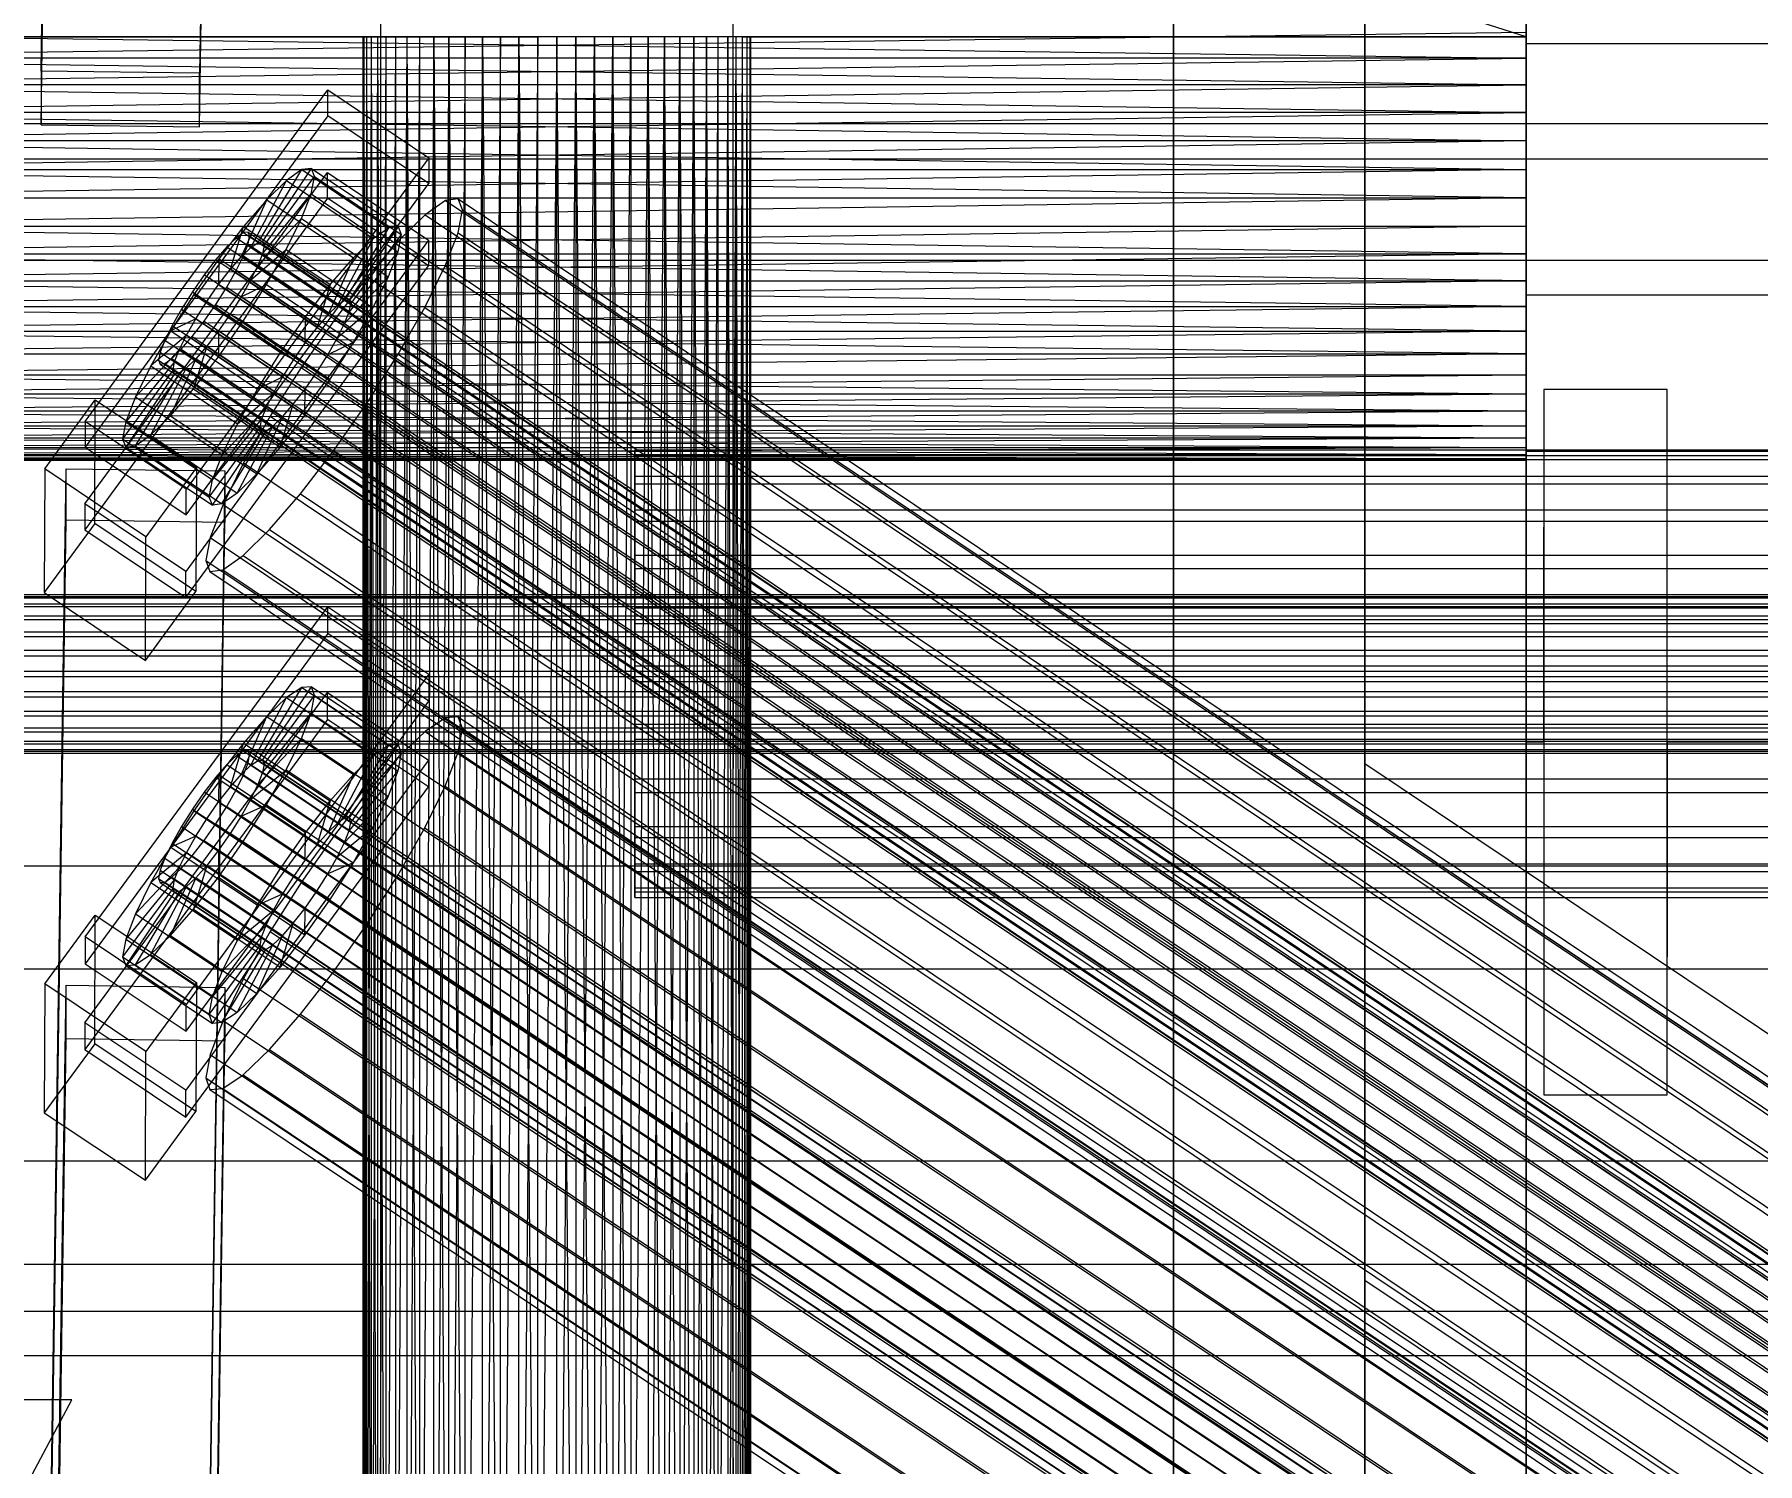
# Model space of a CAD drawing. Header units: millimetres. Extents: x -1970 to 34302, y -65268 to 6837.
# Drawn here: x -379.3 to -183.8, y -33981.8 to -33819.7 of the extents above; entities that cross this region are included whole.
import ezdxf

# ---------------------------------------------------------------- set-up
doc = ezdxf.new("R2010")
doc.units = ezdxf.units.MM
for name, color, linetype, lineweight in [('COTAS_O', 1, 'Continuous', 0), ('frontal_briquetadora', 7, 'Continuous', 0), ('frontal_C01', 7, 'Continuous', 0), ('frontal_C02', 7, 'Continuous', 0)]:
    doc.layers.add(name, color=color, linetype=linetype, lineweight=lineweight)
doc.dimstyles.new('R19_100', dxfattribs={"dimtxt": 250, "dimasz": 150, "dimexe": 150, "dimexo": 80, "dimgap": 100, "dimtad": 1, "dimtih": 1, "dimtoh": 1, "dimdsep": 46, "dimcen": 0.09, "dimadec": 0, "dimazin": 0, "dimtfac": 1, "dimtdec": 4, "dimtofl": 0, "dimtmove": 0, "dimatfit": 3, "dimfxl": 1, "dimtolj": 1, "dimtzin": 0, "dimarcsym": 0})

# ---------------------------------------------------------------- blocks, each defined once
blk = doc.blocks.new('*D35')
at = {"layer": 'COTAS_O', "color": 0, "lineweight": -2, "transparency": 16777216}
for p, q in [((-1725, -34320), (-1725, -33550)), ((1725, -34320), (1725, -33550)), ((-1575, -33700), (1575, -33700))]:
    blk.add_line(p, q, dxfattribs=at)
at = {"layer": 'COTAS_O', "color": 0, "transparency": 16777216}
for points in [[(-1575, -33675), (-1575, -33725), (-1725, -33700)], [(1575, -33675), (1575, -33725), (1725, -33700)]]:
    blk.add_solid(points, dxfattribs=at)
at = {"layer": 'Defpoints', "color": 0, "transparency": 16777216}
for p in [(1725, -33700), (-1725, -34400), (1725, -34400)]:
    blk.add_point(p, dxfattribs=at)
blk = doc.blocks.new('*D38')
at = {"layer": 'COTAS_O', "color": 0, "lineweight": -2, "transparency": 16777216}
for p, q in [((-570, -33700), (200, -33700)), ((50, -34750), (50, -33850)), ((-570, -34900), (200, -34900))]:
    blk.add_line(p, q, dxfattribs=at)
at = {"layer": 'COTAS_O', "color": 0, "transparency": 16777216}
for points in [[(25, -33850), (75, -33850), (50, -33700)], [(25, -34750), (75, -34750), (50, -34900)]]:
    blk.add_solid(points, dxfattribs=at)
at = {"layer": 'Defpoints', "color": 0, "transparency": 16777216}
for p in [(-650, -33700), (50, -33700), (-650, -34900)]:
    blk.add_point(p, dxfattribs=at)

msp = doc.modelspace()

# ---------------------------------------------------------------- linework, layer by layer
at = {"layer": 'frontal_briquetadora'}
for p, q in [((-210, -33820), (-430, -33750)), ((-210, -33820), (-210, -33750)), ((-210, -33750), (-210, -33844.629)), ((-210, -33750), (-210, -33841.488)), ((-210, -33750), (-210, -33838.284)), ((-210, -33750), (-210, -33835.05)), ((-210, -33750), (-210, -33831.815)), ((-210, -33750), (-210, -33828.612)), ((-210, -33750), (-210, -33825.47)), ((-210, -33750), (-210, -33822.421)), ((-210, -33809.778), (-210, -33820.797)), ((-210, -33821.536), (-210, -33810.289)), ((-210, -33827.53), (-210, -33814.779)), ((-210, -33815.42), (-210, -33828.329)), ((-340, -33818), (-340, -33990)), ((-300, -33818), (-300, -33990)), ((-430, -33822.421), (-210, -33819.494)), ((-430, -33819.494), (-210, -33822.421)), ((-210, -33820), (-430, -33820)), ((-335.556, -33820), (-430, -33820)), ((-430, -33820), (-333.957, -33820)), ((-337.006, -33820), (-430, -33820)), ((-338.292, -33820), (-430, -33820)), ((-430, -33820), (-332.223, -33820)), ((-339.402, -33820), (-430, -33820)), ((-430, -33820), (-330.371, -33820)), ((-340.325, -33820), (-430, -33820)), ((-430, -33820), (-328.419, -33820)), ((-341.053, -33820), (-430, -33820)), ((-430, -33820), (-326.386, -33820)), ((-430, -33820), (-324.292, -33820)), ((-341.577, -33820), (-430, -33820)), ((-430, -33820), (-322.156, -33820)), ((-320, -33820), (-430, -33820)), ((-341.894, -33820), (-430, -33820)), ((-342, -33820), (-430, -33820)), ((-341.894, -33820), (-342, -34060)), ((-342, -33820), (-342, -34060)), ((-341.894, -33820), (-342, -33820)), ((-342, -33820), (-341.894, -34060)), ((-341.577, -33820), (-341.894, -34060)), ((-341.894, -33820), (-341.894, -34060)), ((-341.577, -33820), (-341.894, -33820)), ((-341.894, -33820), (-341.577, -34060)), ((-341.053, -33820), (-341.577, -34060)), ((-341.577, -33820), (-341.577, -34060)), ((-341.053, -33820), (-341.577, -33820)), ((-341.577, -33820), (-341.053, -34060)), ((-340.325, -33820), (-341.053, -34060)), ((-341.053, -33820), (-341.053, -34060)), ((-340.325, -33820), (-341.053, -33820)), ((-341.053, -33820), (-340.325, -34060)), ((-339.402, -33820), (-340.325, -34060)), ((-340.325, -33820), (-340.325, -34060)), ((-339.402, -33820), (-340.325, -33820)), ((-340.325, -33820), (-339.402, -34060)), ((-338.292, -33820), (-339.402, -34060)), ((-339.402, -33820), (-339.402, -34060)), ((-338.292, -33820), (-339.402, -33820)), ((-337.006, -33820), (-338.292, -34060)), ((-338.292, -33820), (-338.292, -34060)), ((-337.006, -33820), (-338.292, -33820)), ((-335.556, -33820), (-337.006, -34060)), ((-337.006, -33820), (-337.006, -34060)), ((-335.556, -33820), (-337.006, -33820)), ((-337.006, -33820), (-335.556, -34060)), ((-333.957, -33820), (-335.556, -34060)), ((-335.556, -33820), (-335.556, -34060)), ((-333.957, -33820), (-335.556, -33820)), ((-332.223, -33820), (-333.957, -34060)), ((-333.957, -34060), (-333.957, -33820)), ((-332.223, -33820), (-333.957, -33820)), ((-333.957, -33820), (-332.223, -34060)), ((-330.371, -33820), (-332.223, -34060)), ((-332.223, -34060), (-332.223, -33820)), ((-330.371, -33820), (-332.223, -33820)), ((-332.223, -33820), (-330.371, -34060)), ((-328.419, -33820), (-330.371, -34060)), ((-330.371, -34060), (-330.371, -33820)), ((-328.419, -33820), (-330.371, -33820)), ((-326.386, -33820), (-328.419, -34060)), ((-328.419, -34060), (-328.419, -33820)), ((-326.386, -33820), (-328.419, -33820)), ((-328.419, -33820), (-326.386, -34060)), ((-324.292, -33820), (-326.386, -34060)), ((-326.386, -34060), (-326.386, -33820)), ((-324.292, -33820), (-326.386, -33820)), ((-322.156, -33820), (-324.292, -34060)), ((-324.292, -34060), (-324.292, -33820)), ((-322.156, -33820), (-324.292, -33820)), ((-324.292, -33820), (-322.156, -34060)), ((-320, -33820), (-322.156, -34060)), ((-322.156, -34060), (-322.156, -33820)), ((-320, -33820), (-322.156, -33820)), ((-320, -34060), (-320, -33820)), ((-210, -33820), (-320, -33820)), ((-317.844, -33820), (-320, -33820)), ((-317.844, -33820), (-320, -34060)), ((-317.844, -34060), (-320, -33820)), ((-210, -33820), (-317.844, -33820)), ((-315.708, -33820), (-317.844, -33820)), ((-317.844, -33820), (-317.844, -34060)), ((-317.844, -34060), (-315.708, -33820)), ((-315.708, -34060), (-317.844, -33820)), ((-210, -33820), (-315.708, -33820)), ((-313.614, -33820), (-315.708, -33820)), ((-315.708, -33820), (-315.708, -34060)), ((-315.708, -34060), (-313.614, -33820)), ((-313.614, -34060), (-315.708, -33820)), ((-210, -33820), (-313.614, -33820)), ((-311.581, -33820), (-313.614, -33820)), ((-313.614, -33820), (-313.614, -34060)), ((-313.614, -34060), (-311.581, -33820)), ((-311.581, -34060), (-313.614, -33820)), ((-210, -33820), (-311.581, -33820)), ((-309.629, -33820), (-311.581, -33820)), ((-311.581, -33820), (-311.581, -34060)), ((-311.581, -34060), (-309.629, -33820)), ((-210, -33820), (-309.629, -33820)), ((-307.777, -33820), (-309.629, -33820)), ((-309.629, -33820), (-309.629, -34060)), ((-309.629, -34060), (-307.777, -33820)), ((-307.777, -34060), (-309.629, -33820)), ((-210, -33820), (-307.777, -33820)), ((-306.043, -33820), (-307.777, -33820)), ((-307.777, -33820), (-307.777, -34060)), ((-307.777, -34060), (-306.043, -33820)), ((-306.043, -34060), (-307.777, -33820)), ((-210, -33820), (-306.043, -33820)), ((-304.444, -33820), (-306.043, -33820)), ((-306.043, -33820), (-306.043, -34060)), ((-306.043, -34060), (-304.444, -33820)), ((-304.444, -34060), (-306.043, -33820)), ((-210, -33820), (-304.444, -33820)), ((-302.994, -33820), (-304.444, -33820)), ((-304.444, -33820), (-304.444, -34060)), ((-302.994, -33820), (-304.444, -34060)), ((-302.994, -34060), (-304.444, -33820)), ((-210, -33820), (-302.994, -33820)), ((-301.708, -33820), (-302.994, -33820)), ((-302.994, -33820), (-302.994, -34060)), ((-301.708, -33820), (-302.994, -34060)), ((-301.708, -34060), (-302.994, -33820)), ((-210, -33820), (-301.708, -33820)), ((-300.598, -33820), (-301.708, -33820)), ((-301.708, -33820), (-301.708, -34060)), ((-300.598, -33820), (-301.708, -34060)), ((-210, -33820), (-300.598, -33820)), ((-299.675, -33820), (-300.598, -33820)), ((-300.598, -33820), (-300.598, -34060)), ((-299.675, -33820), (-300.598, -34060)), ((-299.675, -34060), (-300.598, -33820)), ((-210, -33820), (-299.675, -33820)), ((-298.947, -33820), (-299.675, -33820)), ((-299.675, -33820), (-299.675, -34060)), ((-298.947, -33820), (-299.675, -34060)), ((-299.675, -33820), (-298.947, -34060)), ((-210, -33820), (-298.947, -33820)), ((-298.947, -33820), (-298.423, -33820)), ((-298.947, -33820), (-298.947, -34060)), ((-298.423, -33820), (-298.947, -34060)), ((-298.947, -33820), (-298.423, -34060)), ((-298.423, -33820), (-210, -33820)), ((-298.423, -33820), (-298.106, -33820)), ((-298.423, -33820), (-298.423, -34060)), ((-298.106, -33820), (-298.423, -34060)), ((-298.423, -33820), (-298.106, -34060)), ((-298.106, -33820), (-210, -33820)), ((-298.106, -33820), (-298, -33820)), ((-298.106, -33820), (-298.106, -34060)), ((-298, -33820), (-298.106, -34060)), ((-298, -33820), (-210, -33820)), ((-298, -33820), (-298, -34060)), ((-210, -33819.494), (-210, -33822.421)), ((-210, -33820), (-210, -34060)), ((-210, -34260), (-210, -33820)), ((-210, -34680), (-210, -33820)), ((-210, -33820), (-210, -33855.985)), ((-210, -33820), (-210, -33853.384)), ((-210, -33820), (-210, -33850.606)), ((-210, -33820), (-210, -33847.678)), ((-210, -33844.629), (-210, -33820)), ((-210, -33822.421), (-430, -33822.421)), ((-430, -33825.47), (-210, -33822.421)), ((-430, -33822.421), (-210, -33825.47)), ((-160, -33820.797), (-210, -33820.797)), ((-210, -33820.797), (-210, -33834.64)), ((-210, -33835.46), (-210, -33821.536)), ((-210, -33822.421), (-210, -33825.47)), ((-210, -33825.47), (-430, -33825.47)), ((-430, -33828.612), (-210, -33825.47)), ((-430, -33825.47), (-210, -33828.612)), ((-210, -33825.47), (-210, -33828.612)), ((-210, -33841.77), (-210, -33827.53)), ((-210, -33828.329), (-210, -33842.57)), ((-210, -33828.612), (-430, -33828.612)), ((-430, -33831.815), (-210, -33828.612)), ((-430, -33828.612), (-210, -33831.815)), ((-210, -33828.612), (-210, -33831.815)), ((-210, -33831.815), (-430, -33835.05)), ((-210, -33831.815), (-430, -33831.815)), ((-430, -33831.815), (-210, -33835.05)), ((-210, -33831.815), (-210, -33835.05)), ((-210, -33835.05), (-430, -33838.284)), ((-430, -33835.05), (-210, -33835.05)), ((-210, -33838.284), (-430, -33835.05)), ((-210, -33834.64), (-210, -33848.563)), ((-210, -33835.05), (-210, -33838.284)), ((-210, -33849.302), (-210, -33835.46)), ((-210, -33838.284), (-430, -33841.488)), ((-430, -33838.284), (-210, -33838.284)), ((-210, -33838.284), (-210, -33841.488)), ((-210, -33841.488), (-430, -33844.629)), ((-430, -33841.488), (-210, -33841.488)), ((-210, -33844.629), (-430, -33841.488)), ((-210, -33841.488), (-210, -33844.629)), ((-210, -33854.679), (-210, -33841.77)), ((-210, -33842.57), (-210, -33855.32)), ((-210, -33844.629), (-430, -33847.678)), ((-430, -33844.629), (-210, -33844.629)), ((-210, -33847.678), (-430, -33844.629)), ((-210, -33844.629), (-210, -33847.678)), ((-210, -33847.678), (-430, -33850.606)), ((-430, -33847.678), (-210, -33847.678)), ((-210, -33850.606), (-430, -33847.678)), ((-210, -33847.678), (-210, -33850.606)), ((-210, -33848.563), (-210, -33859.811)), ((-210, -33860.322), (-210, -33849.302)), ((-160, -33849.302), (-210, -33849.302)), ((-210, -33850.606), (-430, -33853.384)), ((-430, -33850.606), (-210, -33850.606)), ((-210, -33853.384), (-430, -33850.606)), ((-210, -33850.606), (-210, -33853.384)), ((-210, -33853.384), (-430, -33855.985)), ((-430, -33853.384), (-210, -33853.384)), ((-210, -33855.985), (-430, -33853.384)), ((-210, -33853.384), (-210, -33855.985)), ((-210, -33853.384), (-210, -34060)), ((-210, -33863.7), (-210, -33854.679)), ((-210, -33855.32), (-210, -33864.056)), ((-210, -33855.985), (-430, -33858.384)), ((-430, -33855.985), (-210, -33855.985)), ((-210, -33855.985), (-210, -33858.384)), ((-210, -34060), (-210, -33855.985)), ((-210, -33858.384), (-430, -33858.384)), ((-210, -33858.384), (-430, -33860.559)), ((-210, -33860.559), (-430, -33858.384)), ((-210, -33858.384), (-210, -33860.559)), ((-210, -34060), (-210, -33858.384)), ((-210, -33860.559), (-430, -33860.559)), ((-210, -33860.559), (-430, -33862.488)), ((-210, -33862.488), (-430, -33860.559)), ((-210, -33859.811), (-210, -33866.154)), ((-210, -33866.336), (-210, -33860.322)), ((-210, -33860.559), (-210, -33862.488)), ((-210, -33860.559), (-210, -34060)), ((-208, -33860), (-208, -33940)), ((-194, -33860), (-208, -33860)), ((-194, -33940), (-194, -33860)), ((-210, -33862.488), (-430, -33862.488)), ((-210, -33862.488), (-430, -33864.153)), ((-210, -33864.153), (-430, -33862.488)), ((-210, -33862.488), (-210, -33864.153)), ((-210, -33862.488), (-210, -34060)), ((-210, -33864.153), (-430, -33864.153)), ((-210, -33864.153), (-430, -33865.538)), ((-210, -33865.538), (-430, -33864.153)), ((-210, -33867.047), (-210, -33863.7)), ((-210, -33864.056), (-210, -33867.047)), ((-210, -33864.153), (-210, -33865.538)), ((-210, -33864.153), (-210, -34060)), ((-210, -33865.538), (-430, -33865.538)), ((-210, -33865.538), (-430, -33866.629)), ((-210, -33866.629), (-430, -33865.538)), ((-210, -33866.629), (-430, -33866.629)), ((-210, -33866.629), (-430, -33867.416)), ((-210, -33867.416), (-430, -33866.629)), ((-210, -33867.416), (-430, -33867.416)), ((-210, -33867.416), (-430, -33867.891)), ((-210, -33867.891), (-430, -33867.416)), ((-210, -33865.538), (-210, -33866.629)), ((-210, -33865.538), (-210, -34060)), ((-210, -33866.154), (-210, -33866.336)), ((-210, -33866.629), (-210, -33867.416)), ((-210, -33866.629), (-210, -34060)), ((-160, -33867.047), (-210, -33867.047)), ((-210, -33867.416), (-210, -33867.891)), ((-210, -33867.416), (-210, -34060)), ((-210, -33867.891), (-430, -33867.891)), ((-210, -33867.891), (-430, -33868.05)), ((-210, -33868.05), (-430, -33867.891)), ((-210, -33868.05), (-430, -33868.05)), ((-210, -33867.891), (-210, -33868.05)), ((-210, -33867.891), (-210, -34060)), ((-210, -33868.05), (-210, -34060)), ((-210, -33880.454), (-210, -33875.627)), ((-208, -33880.454), (-208, -33875.627)), ((-194, -33880.454), (-194, -33875.627)), ((-210, -33889.153), (-210, -33880.454)), ((-208, -33889.153), (-208, -33880.454)), ((-194, -33889.153), (-194, -33880.454)), ((-210, -33900), (-210, -33889.153)), ((-208, -33900), (-208, -33889.153)), ((-194, -33900), (-194, -33889.153)), ((-208, -33900), (-210, -33900)), ((-210, -33900), (-210, -33910.847)), ((-208, -33900), (-208, -33910.847)), ((184, -33900), (-194, -33900)), ((-194, -33900), (-194, -33910.847)), ((-210, -33910.847), (-210, -33919.546)), ((-208, -33910.847), (-208, -33919.546)), ((-194, -33910.847), (-194, -33919.546)), ((-210, -33919.546), (-210, -33924.373)), ((-208, -33919.546), (-208, -33924.373)), ((-194, -33919.546), (-194, -33924.373)), ((-208, -33940), (-194, -33940))]:
    msp.add_line(p, q, dxfattribs=at)
at = {"layer": 'frontal_C01'}
for p, q in [((-250, -32681.31), (-250, -35586.788)), ((-250, -35591.549), (-250, -32686.07)), ((-378.512, -33823.891), (-375.644, -33630.891)), ((-357.646, -33631.134), (-360.514, -33824.134)), ((-378.512, -33829.979), (-375.644, -33636.979)), ((-360.514, -33830.222), (-357.646, -33637.222)), ((-228.298, -33664.365), (-228.298, -33961.061)), ((-228.298, -33966.78), (-228.298, -33670.083)), ((-360.514, -33824.134), (-378.512, -33823.891)), ((-378.512, -33823.891), (-378.512, -33829.979)), ((-360.514, -33830.222), (-360.514, -33824.134)), ((425, -33829.874), (-425, -33829.874)), ((-378.512, -33829.979), (-360.514, -33830.222)), ((425, -33833.906), (-425, -33833.906)), ((-425, -33845.337), (425, -33845.337)), ((-373.501, -33922.094), (-345.969, -33884.651)), ((-345.981, -33887.694), (-345.969, -33884.651)), ((-345.969, -33884.651), (-334.501, -33892.304)), ((-345.981, -33887.694), (-373.513, -33925.138)), ((-334.513, -33895.348), (-345.981, -33887.694)), ((-334.501, -33892.304), (-362.033, -33929.747)), ((-334.501, -33892.304), (-334.513, -33895.348)), ((-373.539, -33931.834), (-346.008, -33894.391)), ((-353.892, -33902.081), (-348.918, -33893.804)), ((-353.378, -33902.04), (-347.835, -33893.718)), ((-353.205, -33902.51), (-347.47, -33894.709)), ((-348.918, -33893.804), (-350.645, -33894.961)), ((-347.835, -33893.718), (-348.918, -33893.804)), ((-348.918, -33893.804), (-339.088, -33900.363)), ((-347.847, -33896.711), (-347.47, -33894.709)), ((-347.835, -33893.718), (-338.005, -33900.278)), ((-347.47, -33894.709), (-347.835, -33893.718)), ((-347.47, -33894.709), (-337.64, -33901.269)), ((-346.02, -33897.434), (-346.008, -33894.391)), ((-346.008, -33894.391), (-334.539, -33902.044)), ((-362.045, -33932.791), (-334.513, -33895.348)), ((-354.71, -33902.629), (-350.645, -33894.961)), ((-353.384, -33903.458), (-347.847, -33896.711)), ((-350.645, -33894.961), (-352.899, -33897.112)), ((-350.645, -33894.961), (-340.816, -33901.521)), ((-348.941, -33899.587), (-347.847, -33896.711)), ((-347.847, -33896.711), (-338.017, -33903.271)), ((-346.02, -33897.434), (-373.551, -33934.878)), ((-355.777, -33903.648), (-352.899, -33897.112)), ((-352.899, -33897.112), (-355.525, -33900.109)), ((-352.899, -33897.112), (-343.069, -33903.672)), ((-334.551, -33905.088), (-346.02, -33897.434)), ((-332.629, -33897.252), (-334.938, -33898.8)), ((-331.181, -33897.138), (-332.629, -33897.252)), ((-332.629, -33897.252), (-148.32, -34020.251)), ((-331.197, -33901.14), (-330.692, -33898.463)), ((-330.692, -33898.463), (-331.181, -33897.138)), ((-331.181, -33897.138), (-146.872, -34020.136)), ((-330.692, -33898.463), (-146.383, -34021.462)), ((-355.525, -33900.109), (-358.345, -33903.748)), ((-357.021, -33905.068), (-355.525, -33900.109)), ((-355.525, -33900.109), (-345.695, -33906.669)), ((-353.902, -33904.821), (-348.941, -33899.587)), ((-350.678, -33903.14), (-348.941, -33899.587)), ((-348.941, -33899.587), (-339.111, -33906.147)), ((-339.088, -33900.363), (-344.062, -33908.641)), ((-338.005, -33900.278), (-343.549, -33908.6)), ((-340.816, -33901.521), (-339.088, -33900.363)), ((-339.088, -33900.363), (-338.005, -33900.278)), ((-338.005, -33900.278), (-337.64, -33901.269)), ((-334.938, -33898.8), (-337.95, -33901.675)), ((-334.938, -33898.8), (-150.629, -34021.798)), ((-334.539, -33902.044), (-362.071, -33939.488)), ((-357.415, -33902.555), (-358.659, -33903.974)), ((-356.348, -33901.536), (-357.415, -33902.555)), ((-357.415, -33902.555), (-143.617, -34045.233)), ((-355.53, -33900.988), (-356.348, -33901.536)), ((-356.348, -33901.536), (-142.549, -34044.214)), ((-355.777, -33903.648), (-354.71, -33902.629)), ((-355.541, -33903.727), (-355.022, -33902.365)), ((-355.017, -33900.947), (-355.53, -33900.988)), ((-355.53, -33900.988), (-141.731, -34043.666)), ((-355.022, -33902.365), (-354.844, -33901.417)), ((-355.022, -33902.365), (-141.224, -34045.043)), ((-354.844, -33901.417), (-355.017, -33900.947)), ((-355.017, -33900.947), (-141.218, -34043.625)), ((-354.844, -33901.417), (-141.045, -34044.095)), ((-354.71, -33902.629), (-353.892, -33902.081)), ((-344.88, -33909.189), (-354.71, -33902.629)), ((-353.892, -33902.081), (-353.378, -33902.04)), ((-344.062, -33908.641), (-353.892, -33902.081)), ((-353.205, -33902.51), (-353.384, -33903.458)), ((-343.549, -33908.6), (-353.378, -33902.04)), ((-353.378, -33902.04), (-353.205, -33902.51)), ((-343.376, -33909.07), (-353.205, -33902.51)), ((-340.816, -33901.521), (-344.88, -33909.189)), ((-337.64, -33901.269), (-343.376, -33909.07)), ((-343.069, -33903.672), (-340.816, -33901.521)), ((-337.95, -33901.675), (-341.461, -33905.681)), ((-337.64, -33901.269), (-338.017, -33903.271)), ((-337.95, -33901.675), (-153.641, -34024.673)), ((-334.539, -33902.044), (-334.551, -33905.088)), ((-332.659, -33904.984), (-331.197, -33901.14)), ((-331.197, -33901.14), (-146.887, -34024.138)), ((-358.345, -33903.748), (-361.166, -33907.781)), ((-358.659, -33903.974), (-359.995, -33905.698)), ((-358.659, -33903.974), (-144.861, -34046.652)), ((-358.345, -33903.748), (-358.357, -33906.792)), ((-348.515, -33910.308), (-358.345, -33903.748)), ((-357.021, -33905.068), (-355.777, -33903.648)), ((-356.363, -33905.41), (-355.541, -33903.727)), ((-345.947, -33910.208), (-355.777, -33903.648)), ((-355.541, -33903.727), (-141.742, -34046.405)), ((-354.725, -33906.504), (-350.678, -33903.14)), ((-353.384, -33903.458), (-353.902, -33904.821)), ((-343.554, -33910.018), (-353.384, -33903.458)), ((-352.938, -33907.129), (-350.678, -33903.14)), ((-350.678, -33903.14), (-340.848, -33909.7)), ((-343.069, -33903.672), (-345.947, -33910.208)), ((-345.695, -33906.669), (-343.069, -33903.672)), ((-338.017, -33903.271), (-343.554, -33910.018)), ((-338.017, -33903.271), (-339.111, -33906.147)), ((-362.083, -33942.531), (-334.551, -33905.088)), ((-359.995, -33905.698), (-361.332, -33907.609)), ((-146.196, -34048.376), (-359.995, -33905.698)), ((-358.357, -33906.792), (-357.021, -33905.068)), ((-357.434, -33907.3), (-356.363, -33905.41)), ((-347.191, -33911.628), (-357.021, -33905.068)), ((-356.363, -33905.41), (-142.565, -34048.088)), ((-354.725, -33906.504), (-355.796, -33908.393)), ((-353.902, -33904.821), (-354.725, -33906.504)), ((-344.895, -33913.063), (-354.725, -33906.504)), ((-344.073, -33911.38), (-353.902, -33904.821)), ((-341.461, -33905.681), (-345.231, -33910.546)), ((-339.111, -33906.147), (-344.073, -33911.38)), ((-341.461, -33905.681), (-157.152, -34028.68)), ((-339.111, -33906.147), (-340.848, -33909.7)), ((-334.981, -33909.734), (-332.659, -33904.984)), ((-332.659, -33904.984), (-148.35, -34027.982)), ((-361.166, -33907.781), (-363.797, -33911.933)), ((-361.332, -33907.609), (-362.578, -33909.576)), ((-361.332, -33907.609), (-147.533, -34050.286)), ((-359.693, -33908.702), (-361.166, -33907.781)), ((-361.166, -33907.781), (-351.336, -33914.341)), ((-359.693, -33908.702), (-358.357, -33906.792)), ((-358.68, -33909.267), (-357.434, -33907.3)), ((-358.357, -33906.792), (-348.527, -33913.351)), ((-357.434, -33907.3), (-143.635, -34049.977)), ((-355.796, -33908.393), (-357.042, -33910.36)), ((-355.796, -33908.393), (-352.938, -33907.129)), ((-345.966, -33914.953), (-355.796, -33908.393)), ((-355.569, -33911.281), (-352.938, -33907.129)), ((-352.938, -33907.129), (-343.108, -33913.688)), ((-348.515, -33910.308), (-345.695, -33906.669)), ((-345.695, -33906.669), (-347.191, -33911.628)), ((-362.578, -33909.576), (-363.648, -33911.465)), ((-362.578, -33909.576), (-148.779, -34052.253)), ((-360.939, -33910.669), (-359.693, -33908.702)), ((-360.017, -33911.177), (-358.68, -33909.267)), ((-349.863, -33915.262), (-359.693, -33908.702)), ((-358.68, -33909.267), (-144.881, -34051.944)), ((-357.042, -33910.36), (-358.378, -33912.27)), ((-357.042, -33910.36), (-355.569, -33911.281)), ((-347.212, -33916.92), (-357.042, -33910.36)), ((-351.336, -33914.341), (-348.515, -33910.308)), ((-348.527, -33913.351), (-348.515, -33910.308)), ((-345.947, -33910.208), (-347.191, -33911.628)), ((-344.88, -33909.189), (-345.947, -33910.208)), ((-340.848, -33909.7), (-344.895, -33913.063)), ((-344.062, -33908.641), (-344.88, -33909.189)), ((-344.073, -33911.38), (-343.554, -33910.018)), ((-343.549, -33908.6), (-344.062, -33908.641)), ((-343.554, -33910.018), (-343.376, -33909.07)), ((-343.376, -33909.07), (-343.549, -33908.6)), ((-340.848, -33909.7), (-343.108, -33913.688)), ((-338.003, -33915.066), (-334.981, -33909.734)), ((-334.981, -33909.734), (-150.672, -34032.732)), ((-363.797, -33911.933), (-366.057, -33915.922)), ((-363.648, -33911.465), (-364.471, -33913.148)), ((-360.939, -33910.669), (-363.797, -33911.933)), ((-363.797, -33911.933), (-353.967, -33918.493)), ((-363.648, -33911.465), (-149.85, -34054.143)), ((-362.01, -33912.558), (-360.939, -33910.669)), ((-361.352, -33912.901), (-360.017, -33911.177)), ((-351.109, -33917.229), (-360.939, -33910.669)), ((-360.017, -33911.177), (-146.218, -34053.855)), ((-358.378, -33912.27), (-359.714, -33913.994)), ((-358.39, -33915.314), (-355.569, -33911.281)), ((-358.378, -33912.27), (-358.39, -33915.314)), ((-348.548, -33918.83), (-358.378, -33912.27)), ((-355.569, -33911.281), (-345.739, -33917.841)), ((-345.231, -33910.546), (-349.002, -33915.938)), ((-347.191, -33911.628), (-348.527, -33913.351)), ((-160.922, -34033.544), (-345.231, -33910.546)), ((-344.895, -33913.063), (-344.073, -33911.38)), ((-362.833, -33914.241), (-367.794, -33919.475)), ((-362.01, -33912.558), (-366.057, -33915.922)), ((-364.471, -33913.148), (-364.989, -33914.51)), ((-364.471, -33913.148), (-150.672, -34055.826)), ((-363.664, -33915.339), (-362.596, -33914.32)), ((-363.351, -33915.603), (-362.833, -33914.241)), ((-362.833, -33914.241), (-362.01, -33912.558)), ((-353.003, -33920.801), (-362.833, -33914.241)), ((-362.596, -33914.32), (-361.352, -33912.901)), ((-362.596, -33914.32), (-148.798, -34056.998)), ((-352.18, -33919.118), (-362.01, -33912.558)), ((-361.352, -33912.901), (-147.554, -34055.579)), ((-359.714, -33913.994), (-361.21, -33918.953)), ((-359.714, -33913.994), (-360.958, -33915.414)), ((-349.884, -33920.554), (-359.714, -33913.994)), ((-353.967, -33918.493), (-351.336, -33914.341)), ((-351.336, -33914.341), (-349.863, -33915.262)), ((-348.527, -33913.351), (-349.863, -33915.262)), ((-345.966, -33914.953), (-344.895, -33913.063)), ((-343.108, -33913.688), (-345.966, -33914.953)), ((-343.108, -33913.688), (-345.739, -33917.841)), ((-363.351, -33915.603), (-368.888, -33922.351)), ((-366.057, -33915.922), (-367.794, -33919.475)), ((-366.057, -33915.922), (-356.228, -33922.482)), ((-364.989, -33914.51), (-365.168, -33915.458)), ((-365.168, -33915.458), (-364.995, -33915.928)), ((-365.168, -33915.458), (-151.369, -34058.136)), ((-364.995, -33915.928), (-364.482, -33915.887)), ((-364.995, -33915.928), (-151.196, -34058.606)), ((-364.989, -33914.51), (-151.191, -34057.188)), ((-364.482, -33915.887), (-363.664, -33915.339)), ((-364.482, -33915.887), (-150.683, -34058.565)), ((-360.958, -33915.414), (-363.836, -33921.95)), ((-363.664, -33915.339), (-149.865, -34058.017)), ((-363.53, -33916.552), (-363.351, -33915.603)), ((-353.521, -33922.163), (-363.351, -33915.603)), ((-360.958, -33915.414), (-362.025, -33916.432)), ((-361.21, -33918.953), (-358.39, -33915.314)), ((-351.128, -33921.974), (-360.958, -33915.414)), ((-358.39, -33915.314), (-348.56, -33921.874)), ((-349.002, -33915.938), (-352.519, -33921.489)), ((-349.863, -33915.262), (-351.109, -33917.229)), ((-349.002, -33915.938), (-164.693, -34038.936)), ((-347.212, -33916.92), (-345.966, -33914.953)), ((-341.52, -33920.617), (-338.003, -33915.066)), ((-338.003, -33915.066), (-153.694, -34038.064)), ((-363.53, -33916.552), (-369.265, -33924.352)), ((-363.357, -33917.021), (-368.9, -33925.344)), ((-362.843, -33916.981), (-367.817, -33925.258)), ((-362.025, -33916.432), (-366.09, -33924.101)), ((-363.357, -33917.021), (-363.53, -33916.552)), ((-353.7, -33923.111), (-363.53, -33916.552)), ((-362.843, -33916.981), (-363.357, -33917.021)), ((-353.527, -33923.581), (-363.357, -33917.021)), ((-362.025, -33916.432), (-362.843, -33916.981)), ((-353.014, -33923.541), (-362.843, -33916.981)), ((-352.196, -33922.992), (-362.025, -33916.432)), ((-353.967, -33918.493), (-351.109, -33917.229)), ((-351.109, -33917.229), (-352.18, -33919.118)), ((-345.739, -33917.841), (-348.56, -33921.874)), ((-348.548, -33918.83), (-347.212, -33916.92)), ((-345.739, -33917.841), (-347.212, -33916.92)), ((-378.086, -33927.422), (-372.35, -33919.621)), ((-372.408, -33934.231), (-372.35, -33919.621)), ((-372.35, -33919.621), (-360.882, -33927.274)), ((-367.794, -33919.475), (-368.888, -33922.351)), ((-367.794, -33919.475), (-357.964, -33926.035)), ((-363.836, -33921.95), (-361.21, -33918.953)), ((-361.21, -33918.953), (-351.38, -33925.513)), ((-356.228, -33922.482), (-353.967, -33918.493)), ((-356.228, -33922.482), (-352.18, -33919.118)), ((-352.18, -33919.118), (-353.003, -33920.801)), ((-349.884, -33920.554), (-348.548, -33918.83)), ((-348.56, -33921.874), (-348.548, -33918.83)), ((-373.501, -33922.094), (-373.513, -33925.138)), ((-362.033, -33929.747), (-373.501, -33922.094)), ((-366.09, -33924.101), (-363.836, -33921.95)), ((-363.836, -33921.95), (-354.006, -33928.51)), ((-359.058, -33928.91), (-353.521, -33922.163)), ((-357.964, -33926.035), (-353.003, -33920.801)), ((-352.519, -33921.489), (-355.541, -33926.821)), ((-354.006, -33928.51), (-351.128, -33921.974)), ((-353.521, -33922.163), (-353.7, -33923.111)), ((-353.003, -33920.801), (-353.521, -33922.163)), ((-352.519, -33921.489), (-168.21, -34044.487)), ((-352.196, -33922.992), (-351.128, -33921.974)), ((-351.38, -33925.513), (-349.884, -33920.554)), ((-348.56, -33921.874), (-351.38, -33925.513)), ((-351.128, -33921.974), (-349.884, -33920.554)), ((-345.291, -33926.009), (-341.52, -33920.617)), ((-341.52, -33920.617), (-157.211, -34043.615)), ((-368.888, -33922.351), (-369.265, -33924.352)), ((-368.888, -33922.351), (-359.058, -33928.91)), ((-367.817, -33925.258), (-366.09, -33924.101)), ((-366.09, -33924.101), (-356.26, -33930.66)), ((-359.436, -33930.912), (-353.7, -33923.111)), ((-359.07, -33931.904), (-353.527, -33923.581)), ((-357.987, -33931.818), (-353.014, -33923.541)), ((-357.964, -33926.035), (-356.228, -33922.482)), ((-356.26, -33930.66), (-352.196, -33922.992)), ((-353.7, -33923.111), (-353.527, -33923.581)), ((-353.527, -33923.581), (-353.014, -33923.541)), ((-353.014, -33923.541), (-352.196, -33922.992)), ((-373.513, -33925.138), (-362.045, -33932.791)), ((-369.265, -33924.352), (-368.9, -33925.344)), ((-369.265, -33924.352), (-359.436, -33930.912)), ((-368.9, -33925.344), (-367.817, -33925.258)), ((-368.9, -33925.344), (-359.07, -33931.904)), ((-367.817, -33925.258), (-357.987, -33931.818)), ((-359.058, -33928.91), (-357.964, -33926.035)), ((-351.38, -33925.513), (-354.006, -33928.51)), ((-349.061, -33930.873), (-345.291, -33926.009)), ((-345.291, -33926.009), (-160.982, -34049.007)), ((-378.512, -34120.587), (-375.644, -33927.587)), ((-378.086, -33927.422), (-378.143, -33942.032)), ((-366.618, -33935.075), (-378.086, -33927.422)), ((-375.644, -33933.675), (-375.644, -33927.587)), ((-375.644, -33927.587), (-357.646, -33927.83)), ((-360.882, -33927.274), (-366.618, -33935.075)), ((-360.882, -33927.274), (-360.939, -33941.884)), ((-357.646, -33927.83), (-360.514, -34120.83)), ((-355.541, -33926.821), (-357.863, -33931.571)), ((-357.646, -33927.83), (-357.646, -33933.918)), ((-355.541, -33926.821), (-171.232, -34049.819)), ((-362.045, -33932.791), (-362.033, -33929.747)), ((-359.436, -33930.912), (-359.058, -33928.91)), ((-354.006, -33928.51), (-356.26, -33930.66)), ((-373.539, -33931.834), (-373.551, -33934.878)), ((-362.071, -33939.488), (-373.539, -33931.834)), ((-359.07, -33931.904), (-359.436, -33930.912)), ((-357.863, -33931.571), (-359.326, -33935.415)), ((-357.987, -33931.818), (-359.07, -33931.904)), ((-356.26, -33930.66), (-357.987, -33931.818)), ((-357.863, -33931.571), (-173.554, -34054.569)), ((-352.572, -33934.88), (-349.061, -33930.873)), ((-349.061, -33930.873), (-164.752, -34053.872)), ((-378.512, -34126.675), (-375.644, -33933.675)), ((-357.646, -33933.918), (-375.644, -33933.675)), ((-360.514, -34126.918), (-357.646, -33933.918)), ((-372.408, -33934.231), (-378.143, -33942.032)), ((-373.551, -33934.878), (-362.083, -33942.531)), ((-360.939, -33941.884), (-372.408, -33934.231)), ((-366.675, -33949.685), (-366.618, -33935.075)), ((-359.326, -33935.415), (-359.83, -33938.091)), ((-359.326, -33935.415), (-175.016, -34058.413)), ((-355.584, -33937.755), (-352.572, -33934.88)), ((-352.572, -33934.88), (-168.263, -34057.878)), ((-357.893, -33939.302), (-355.584, -33937.755)), ((-355.584, -33937.755), (-171.275, -34060.753)), ((-362.083, -33942.531), (-362.071, -33939.488)), ((-359.83, -33938.091), (-359.341, -33939.417)), ((-359.83, -33938.091), (-175.521, -34061.09)), ((-359.341, -33939.417), (-357.893, -33939.302)), ((-359.341, -33939.417), (-175.032, -34062.415)), ((-357.893, -33939.302), (-173.584, -34062.301)), ((-378.143, -33942.032), (-366.675, -33949.685)), ((-366.675, -33949.685), (-360.939, -33941.884)), ((-130, -34026.66), (-228.298, -33961.061)), ((-228.298, -33961.061), (-228.298, -34257.758)), ((-228.298, -33961.061), (-228.298, -33966.78)), ((430, -33964.596), (-430, -33964.596)), ((-228.298, -34263.476), (-228.298, -33966.78)), ((-228.298, -33966.78), (-130, -34032.379)), ((430, -33969.596), (-430, -33969.596)), ((-430, -34077.596), (-375, -33974.596)), ((-375, -33974.596), (-430, -33974.596))]:
    msp.add_line(p, q, dxfattribs=at)
at = {"layer": 'frontal_C02'}
for p, q in [((-250, -32976.99), (-250, -35767.535)), ((-250, -35772.314), (-250, -32981.769)), ((-228.298, -33617.653), (-228.298, -33902.474)), ((-228.298, -33908.215), (-228.298, -33623.394)), ((-373.501, -33863.634), (-345.969, -33826.041)), ((-345.981, -33828.963), (-345.969, -33826.041)), ((-345.969, -33826.041), (-334.501, -33833.724)), ((-345.981, -33828.963), (-373.513, -33866.556)), ((-334.513, -33836.647), (-345.981, -33828.963)), ((-334.501, -33833.724), (-362.033, -33871.317)), ((-334.501, -33833.724), (-334.513, -33836.647)), ((-373.539, -33872.986), (-346.008, -33835.393)), ((-353.892, -33843.321), (-348.918, -33835.077)), ((-353.378, -33843.251), (-347.835, -33834.93)), ((-353.205, -33843.692), (-347.47, -33835.86)), ((-348.918, -33835.077), (-350.645, -33836.292)), ((-347.835, -33834.93), (-348.918, -33835.077)), ((-348.918, -33835.077), (-339.088, -33841.663)), ((-347.847, -33837.804), (-347.47, -33835.86)), ((-347.835, -33834.93), (-338.005, -33841.515)), ((-347.47, -33835.86), (-347.835, -33834.93)), ((-347.47, -33835.86), (-337.64, -33842.446)), ((-346.02, -33838.316), (-346.008, -33835.393)), ((-346.008, -33835.393), (-334.539, -33843.077)), ((-362.045, -33874.24), (-334.513, -33836.647)), ((-354.71, -33843.896), (-350.645, -33836.292)), ((-353.384, -33844.613), (-347.847, -33837.804)), ((-350.645, -33836.292), (-352.899, -33838.491)), ((-350.645, -33836.292), (-340.816, -33842.877)), ((-348.941, -33840.63), (-347.847, -33837.804)), ((-347.847, -33837.804), (-338.017, -33844.39)), ((-346.02, -33838.316), (-373.551, -33875.909)), ((-355.777, -33844.938), (-352.899, -33838.491)), ((-352.899, -33838.491), (-355.525, -33841.525)), ((-352.899, -33838.491), (-343.069, -33845.077)), ((-334.551, -33845.999), (-346.02, -33838.316)), ((-332.629, -33838.582), (-334.938, -33840.206)), ((-331.181, -33838.385), (-332.629, -33838.582)), ((-332.629, -33838.582), (-148.32, -33962.066)), ((-331.197, -33842.228), (-330.692, -33839.628)), ((-330.692, -33839.628), (-331.181, -33838.385)), ((-331.181, -33838.385), (-146.872, -33961.869)), ((-330.692, -33839.628), (-146.383, -33963.112)), ((-355.525, -33841.525), (-358.345, -33845.187)), ((-357.021, -33846.375), (-355.525, -33841.525)), ((-355.525, -33841.525), (-345.695, -33848.111)), ((-353.902, -33845.951), (-348.941, -33840.63)), ((-350.678, -33844.145), (-348.941, -33840.63)), ((-348.941, -33840.63), (-339.111, -33847.216)), ((-339.088, -33841.663), (-344.062, -33849.907)), ((-338.005, -33841.515), (-343.549, -33849.837)), ((-340.816, -33842.877), (-339.088, -33841.663)), ((-339.088, -33841.663), (-338.005, -33841.515)), ((-338.005, -33841.515), (-337.64, -33842.446)), ((-334.938, -33840.206), (-337.95, -33843.146)), ((-334.938, -33840.206), (-150.629, -33963.69)), ((-334.539, -33843.077), (-362.071, -33880.669)), ((-357.415, -33843.84), (-358.659, -33845.278)), ((-356.348, -33842.799), (-357.415, -33843.84)), ((-357.415, -33843.84), (-143.617, -33987.082)), ((-355.53, -33842.223), (-356.348, -33842.799)), ((-356.348, -33842.799), (-142.549, -33986.04)), ((-355.777, -33844.938), (-354.71, -33843.896)), ((-355.541, -33844.854), (-355.022, -33843.515)), ((-355.017, -33842.153), (-355.53, -33842.223)), ((-355.53, -33842.223), (-141.731, -33985.465)), ((-355.022, -33843.515), (-354.844, -33842.594)), ((-355.022, -33843.515), (-141.224, -33986.756)), ((-354.844, -33842.594), (-355.017, -33842.153)), ((-355.017, -33842.153), (-141.218, -33985.395)), ((-354.844, -33842.594), (-141.045, -33985.835)), ((-354.71, -33843.896), (-353.892, -33843.321)), ((-344.88, -33850.482), (-354.71, -33843.896)), ((-353.892, -33843.321), (-353.378, -33843.251)), ((-344.062, -33849.907), (-353.892, -33843.321)), ((-353.205, -33843.692), (-353.384, -33844.613)), ((-343.549, -33849.837), (-353.378, -33843.251)), ((-353.378, -33843.251), (-353.205, -33843.692)), ((-343.376, -33850.277), (-353.205, -33843.692)), ((-340.816, -33842.877), (-344.88, -33850.482)), ((-337.64, -33842.446), (-343.376, -33850.277)), ((-343.069, -33845.077), (-340.816, -33842.877)), ((-337.95, -33843.146), (-341.461, -33847.202)), ((-337.64, -33842.446), (-338.017, -33844.39)), ((-337.95, -33843.146), (-153.641, -33966.63)), ((-334.539, -33843.077), (-334.551, -33845.999)), ((-332.659, -33846.005), (-331.197, -33842.228)), ((-331.197, -33842.228), (-146.887, -33965.712)), ((-358.345, -33845.187), (-361.166, -33849.228)), ((-358.659, -33845.278), (-359.995, -33847.012)), ((-358.659, -33845.278), (-144.861, -33988.519)), ((-358.345, -33845.187), (-358.357, -33848.11)), ((-348.515, -33851.773), (-358.345, -33845.187)), ((-357.021, -33846.375), (-355.777, -33844.938)), ((-356.363, -33846.518), (-355.541, -33844.854)), ((-345.947, -33851.524), (-355.777, -33844.938)), ((-355.541, -33844.854), (-141.742, -33988.095)), ((-354.725, -33847.616), (-350.678, -33844.145)), ((-353.902, -33845.951), (-354.725, -33847.616)), ((-353.384, -33844.613), (-353.902, -33845.951)), ((-344.073, -33852.537), (-353.902, -33845.951)), ((-343.554, -33851.198), (-353.384, -33844.613)), ((-352.938, -33848.109), (-350.678, -33844.145)), ((-350.678, -33844.145), (-340.848, -33850.731)), ((-343.069, -33845.077), (-345.947, -33851.524)), ((-345.695, -33848.111), (-343.069, -33845.077)), ((-338.017, -33844.39), (-343.554, -33851.198)), ((-338.017, -33844.39), (-339.111, -33847.216)), ((-362.083, -33883.592), (-334.551, -33845.999)), ((-359.995, -33847.012), (-361.332, -33848.926)), ((-146.196, -33990.254), (-359.995, -33847.012)), ((-358.357, -33848.11), (-357.021, -33846.375)), ((-357.434, -33848.396), (-356.363, -33846.518)), ((-347.191, -33852.961), (-357.021, -33846.375)), ((-356.363, -33846.518), (-142.565, -33989.76)), ((-354.725, -33847.616), (-355.796, -33849.494)), ((-344.895, -33854.202), (-354.725, -33847.616)), ((-341.461, -33847.202), (-345.231, -33852.098)), ((-339.111, -33847.216), (-344.073, -33852.537)), ((-341.461, -33847.202), (-157.152, -33970.686)), ((-339.111, -33847.216), (-340.848, -33850.731)), ((-334.981, -33850.704), (-332.659, -33846.005)), ((-332.659, -33846.005), (-148.35, -33969.489)), ((-361.166, -33849.228), (-363.797, -33853.371)), ((-361.332, -33848.926), (-362.578, -33850.889)), ((-361.332, -33848.926), (-147.533, -33992.168)), ((-359.693, -33850.024), (-361.166, -33849.228)), ((-361.166, -33849.228), (-351.336, -33855.814)), ((-359.693, -33850.024), (-358.357, -33848.11)), ((-358.68, -33850.359), (-357.434, -33848.396)), ((-358.357, -33848.11), (-348.527, -33854.696)), ((-357.434, -33848.396), (-143.635, -33991.638)), ((-355.796, -33849.494), (-357.042, -33851.457)), ((-355.796, -33849.494), (-352.938, -33848.109)), ((-345.966, -33856.08), (-355.796, -33849.494)), ((-355.569, -33852.253), (-352.938, -33848.109)), ((-352.938, -33848.109), (-343.108, -33854.695)), ((-348.515, -33851.773), (-345.695, -33848.111)), ((-345.695, -33848.111), (-347.191, -33852.961)), ((-343.549, -33849.837), (-344.062, -33849.907)), ((-343.376, -33850.277), (-343.549, -33849.837)), ((-362.578, -33850.889), (-363.648, -33852.767)), ((-362.578, -33850.889), (-148.779, -33994.13)), ((-360.939, -33851.987), (-359.693, -33850.024)), ((-360.017, -33852.273), (-358.68, -33850.359)), ((-349.863, -33856.61), (-359.693, -33850.024)), ((-358.68, -33850.359), (-144.881, -33993.6)), ((-357.042, -33851.457), (-358.378, -33853.371)), ((-357.042, -33851.457), (-355.569, -33852.253)), ((-347.212, -33858.043), (-357.042, -33851.457)), ((-351.336, -33855.814), (-348.515, -33851.773)), ((-348.527, -33854.696), (-348.515, -33851.773)), ((-345.947, -33851.524), (-347.191, -33852.961)), ((-344.88, -33850.482), (-345.947, -33851.524)), ((-340.848, -33850.731), (-344.895, -33854.202)), ((-344.062, -33849.907), (-344.88, -33850.482)), ((-344.073, -33852.537), (-343.554, -33851.198)), ((-343.554, -33851.198), (-343.376, -33850.277)), ((-340.848, -33850.731), (-343.108, -33854.695)), ((-338.003, -33856.004), (-334.981, -33850.704)), ((-334.981, -33850.704), (-150.672, -33974.188)), ((-363.797, -33853.371), (-366.057, -33857.336)), ((-363.648, -33852.767), (-364.471, -33854.432)), ((-360.939, -33851.987), (-363.797, -33853.371)), ((-363.797, -33853.371), (-353.967, -33859.957)), ((-363.648, -33852.767), (-149.85, -33996.008)), ((-362.01, -33853.864), (-360.939, -33851.987)), ((-361.352, -33854.008), (-360.017, -33852.273)), ((-351.109, -33858.572), (-360.939, -33851.987)), ((-360.017, -33852.273), (-146.218, -33995.514)), ((-358.378, -33853.371), (-359.714, -33855.105)), ((-358.39, -33856.293), (-355.569, -33852.253)), ((-358.378, -33853.371), (-358.39, -33856.293)), ((-348.548, -33859.956), (-358.378, -33853.371)), ((-355.569, -33852.253), (-345.739, -33858.839)), ((-345.231, -33852.098), (-349.002, -33857.499)), ((-347.191, -33852.961), (-348.527, -33854.696)), ((-160.922, -33975.582), (-345.231, -33852.098)), ((-344.895, -33854.202), (-344.073, -33852.537)), ((-362.833, -33855.529), (-367.794, -33860.851)), ((-362.01, -33853.864), (-366.057, -33857.336)), ((-364.471, -33854.432), (-364.989, -33855.77)), ((-364.471, -33854.432), (-150.672, -33997.673)), ((-363.664, -33856.487), (-362.596, -33855.445)), ((-363.351, -33856.868), (-362.833, -33855.529)), ((-362.833, -33855.529), (-362.01, -33853.864)), ((-353.003, -33862.115), (-362.833, -33855.529)), ((-362.596, -33855.445), (-361.352, -33854.008)), ((-362.596, -33855.445), (-148.798, -33998.686)), ((-352.18, -33860.45), (-362.01, -33853.864)), ((-361.352, -33854.008), (-147.554, -33997.249)), ((-359.714, -33855.105), (-361.21, -33859.955)), ((-359.714, -33855.105), (-360.958, -33856.543)), ((-349.884, -33861.691), (-359.714, -33855.105)), ((-348.527, -33854.696), (-349.863, -33856.61)), ((-345.966, -33856.08), (-344.895, -33854.202)), ((-343.108, -33854.695), (-345.966, -33856.08)), ((-343.108, -33854.695), (-345.739, -33858.839)), ((-363.351, -33856.868), (-368.888, -33863.677)), ((-366.057, -33857.336), (-367.794, -33860.851)), ((-362.025, -33857.584), (-366.09, -33865.189)), ((-366.057, -33857.336), (-356.228, -33863.922)), ((-364.989, -33855.77), (-365.168, -33856.691)), ((-365.168, -33856.691), (-364.995, -33857.132)), ((-365.168, -33856.691), (-151.369, -33999.933)), ((-364.995, -33857.132), (-364.482, -33857.062)), ((-364.995, -33857.132), (-151.196, -34000.373)), ((-364.989, -33855.77), (-151.191, -33999.012)), ((-364.482, -33857.062), (-363.664, -33856.487)), ((-364.482, -33857.062), (-150.683, -34000.304)), ((-360.958, -33856.543), (-363.836, -33862.99)), ((-363.664, -33856.487), (-149.865, -33999.728)), ((-363.53, -33857.789), (-363.351, -33856.868)), ((-353.521, -33863.454), (-363.351, -33856.868)), ((-362.025, -33857.584), (-362.843, -33858.16)), ((-360.958, -33856.543), (-362.025, -33857.584)), ((-352.196, -33864.17), (-362.025, -33857.584)), ((-361.21, -33859.955), (-358.39, -33856.293)), ((-351.128, -33863.128), (-360.958, -33856.543)), ((-358.39, -33856.293), (-348.56, -33862.879)), ((-353.967, -33859.957), (-351.336, -33855.814)), ((-349.002, -33857.499), (-352.519, -33863.039)), ((-351.336, -33855.814), (-349.863, -33856.61)), ((-349.863, -33856.61), (-351.109, -33858.572)), ((-349.002, -33857.499), (-164.693, -33980.983)), ((-347.212, -33858.043), (-345.966, -33856.08)), ((-341.52, -33861.543), (-338.003, -33856.004)), ((-338.003, -33856.004), (-153.694, -33979.488)), ((-363.53, -33857.789), (-369.265, -33865.621)), ((-363.357, -33858.23), (-368.9, -33866.551)), ((-362.843, -33858.16), (-367.817, -33866.404)), ((-363.357, -33858.23), (-363.53, -33857.789)), ((-353.7, -33864.375), (-363.53, -33857.789)), ((-362.843, -33858.16), (-363.357, -33858.23)), ((-353.527, -33864.815), (-363.357, -33858.23)), ((-353.014, -33864.746), (-362.843, -33858.16)), ((-353.967, -33859.957), (-351.109, -33858.572)), ((-351.109, -33858.572), (-352.18, -33860.45)), ((-345.739, -33858.839), (-348.56, -33862.879)), ((-348.548, -33859.956), (-347.212, -33858.043)), ((-345.739, -33858.839), (-347.212, -33858.043)), ((-378.086, -33869.022), (-372.35, -33861.19)), ((-372.408, -33875.219), (-372.35, -33861.19)), ((-372.35, -33861.19), (-360.882, -33868.874)), ((-367.794, -33860.851), (-368.888, -33863.677)), ((-367.794, -33860.851), (-357.964, -33867.436)), ((-363.836, -33862.99), (-361.21, -33859.955)), ((-361.21, -33859.955), (-351.38, -33866.541)), ((-356.228, -33863.922), (-353.967, -33859.957)), ((-356.228, -33863.922), (-352.18, -33860.45)), ((-352.18, -33860.45), (-353.003, -33862.115)), ((-349.884, -33861.691), (-348.548, -33859.956)), ((-348.56, -33862.879), (-348.548, -33859.956)), ((-345.291, -33866.945), (-341.52, -33861.543)), ((-341.52, -33861.543), (-157.211, -33985.027)), ((-366.09, -33865.189), (-363.836, -33862.99)), ((-363.836, -33862.99), (-354.006, -33869.575)), ((-359.058, -33870.262), (-353.521, -33863.454)), ((-357.964, -33867.436), (-353.003, -33862.115)), ((-352.519, -33863.039), (-355.541, -33868.339)), ((-354.006, -33869.575), (-351.128, -33863.128)), ((-353.521, -33863.454), (-353.7, -33864.375)), ((-353.003, -33862.115), (-353.521, -33863.454)), ((-352.519, -33863.039), (-168.21, -33986.523)), ((-352.196, -33864.17), (-351.128, -33863.128)), ((-351.38, -33866.541), (-349.884, -33861.691)), ((-348.56, -33862.879), (-351.38, -33866.541)), ((-351.128, -33863.128), (-349.884, -33861.691)), ((-373.501, -33863.634), (-373.513, -33866.556)), ((-362.033, -33871.317), (-373.501, -33863.634)), ((-368.888, -33863.677), (-369.265, -33865.621)), ((-368.888, -33863.677), (-359.058, -33870.262)), ((-367.817, -33866.404), (-366.09, -33865.189)), ((-366.09, -33865.189), (-356.26, -33871.775)), ((-359.436, -33872.207), (-353.7, -33864.375)), ((-359.07, -33873.137), (-353.527, -33864.815)), ((-357.987, -33872.99), (-353.014, -33864.746)), ((-357.964, -33867.436), (-356.228, -33863.922)), ((-356.26, -33871.775), (-352.196, -33864.17)), ((-353.7, -33864.375), (-353.527, -33864.815)), ((-353.527, -33864.815), (-353.014, -33864.746)), ((-353.014, -33864.746), (-352.196, -33864.17)), ((-373.513, -33866.556), (-362.045, -33874.24)), ((-369.265, -33865.621), (-368.9, -33866.551)), ((-369.265, -33865.621), (-359.436, -33872.207)), ((-368.9, -33866.551), (-367.817, -33866.404)), ((-368.9, -33866.551), (-359.07, -33873.137)), ((-367.817, -33866.404), (-357.987, -33872.99)), ((-359.058, -33870.262), (-357.964, -33867.436)), ((-351.38, -33866.541), (-354.006, -33869.575)), ((-349.061, -33871.841), (-345.291, -33866.945)), ((-345.291, -33866.945), (-160.982, -33990.429)), ((-311.15, -33867.962), (-311.15, -33866.868)), ((-311.15, -33866.868), (-311.15, -33867.504)), ((-311.15, -33866.868), (311.15, -33866.868)), ((-378.512, -34062.769), (-375.644, -33869.002)), ((-378.086, -33869.022), (-378.143, -33883.051)), ((-366.618, -33876.706), (-378.086, -33869.022)), ((-375.644, -33874.847), (-375.644, -33869.002)), ((-375.644, -33869.002), (-357.646, -33869.245)), ((-360.882, -33868.874), (-366.618, -33876.706)), ((-360.882, -33868.874), (-360.939, -33882.903)), ((-357.646, -33869.245), (-360.514, -34063.013)), ((-355.541, -33868.339), (-357.863, -33873.037)), ((-357.646, -33869.245), (-357.646, -33875.091)), ((-355.541, -33868.339), (-171.232, -33991.823)), ((-311.15, -33867.504), (-311.15, -33869.827)), ((-311.15, -33867.504), (311.15, -33867.504)), ((-311.15, -33870.711), (-311.15, -33867.962)), ((-311.15, -33867.962), (311.15, -33867.962)), ((-362.045, -33874.24), (-362.033, -33871.317)), ((-359.436, -33872.207), (-359.058, -33870.262)), ((-354.006, -33869.575), (-356.26, -33871.775)), ((-311.15, -33869.827), (-311.15, -33873.678)), ((-311.15, -33869.827), (311.15, -33869.827)), ((-311.15, -33874.928), (-311.15, -33870.711)), ((-311.15, -33870.711), (311.15, -33870.711)), ((-373.539, -33872.986), (-373.551, -33875.909)), ((-362.071, -33880.669), (-373.539, -33872.986)), ((-359.07, -33873.137), (-359.436, -33872.207)), ((-357.863, -33873.037), (-359.326, -33876.815)), ((-357.987, -33872.99), (-359.07, -33873.137)), ((-356.26, -33871.775), (-357.987, -33872.99)), ((-357.863, -33873.037), (-173.554, -33996.521)), ((-352.572, -33875.897), (-349.061, -33871.841)), ((-349.061, -33871.841), (-164.752, -33995.325)), ((-378.512, -34068.615), (-375.644, -33874.847)), ((-372.408, -33875.219), (-378.143, -33883.051)), ((-357.646, -33875.091), (-375.644, -33874.847)), ((-360.939, -33882.903), (-372.408, -33875.219)), ((-360.514, -34068.858), (-357.646, -33875.091)), ((-311.15, -33873.678), (-311.15, -33878.795)), ((-311.15, -33873.678), (311.15, -33873.678)), ((-311.15, -33880.326), (-311.15, -33874.928)), ((-311.15, -33874.928), (311.15, -33874.928)), ((-373.551, -33875.909), (-362.083, -33883.592)), ((-366.675, -33890.734), (-366.618, -33876.706)), ((-359.326, -33876.815), (-359.83, -33879.414)), ((-359.326, -33876.815), (-175.016, -34000.299)), ((-355.584, -33878.837), (-352.572, -33875.897)), ((-352.572, -33875.897), (-168.263, -33999.381)), ((-357.893, -33880.461), (-355.584, -33878.837)), ((-355.584, -33878.837), (-171.275, -34002.321)), ((-311.15, -33878.795), (-311.15, -33884.829)), ((-311.15, -33878.795), (311.15, -33878.795)), ((-362.083, -33883.592), (-362.071, -33880.669)), ((-359.83, -33879.414), (-359.341, -33880.658)), ((-359.83, -33879.414), (-175.521, -34002.898)), ((-359.341, -33880.658), (-357.893, -33880.461)), ((-359.341, -33880.658), (-175.032, -34004.142)), ((-357.893, -33880.461), (-173.584, -34003.945)), ((-311.15, -33886.536), (-311.15, -33880.326)), ((-311.15, -33880.326), (311.15, -33880.326)), ((-378.143, -33883.051), (-366.675, -33890.734)), ((-366.675, -33890.734), (-360.939, -33882.903)), ((-440, -33883.258), (440, -33883.258)), ((-440, -33883.484), (440, -33883.484)), ((-440, -33883.646), (440, -33883.646)), ((-440, -33884.307), (440, -33884.307)), ((-440, -33884.62), (440, -33884.62)), ((-311.15, -33884.829), (-311.15, -33891.369)), ((311.15, -33884.829), (-311.15, -33884.829)), ((-440, -33885.671), (440, -33885.671)), ((-440, -33886.114), (440, -33886.114)), ((-311.15, -33893.136), (-311.15, -33886.536)), ((-311.15, -33886.536), (311.15, -33886.536)), ((-440, -33887.484), (440, -33887.484)), ((-440, -33888.027), (440, -33888.027)), ((440, -33889.622), (-440, -33889.622)), ((-440, -33890.227), (440, -33890.227)), ((-440, -33891.94), (440, -33891.94)), ((-440, -33892.566), (440, -33892.566)), ((-311.15, -33891.369), (-311.15, -33897.969)), ((-311.15, -33891.369), (311.15, -33891.369)), ((-440, -33894.278), (440, -33894.278)), ((-311.15, -33899.676), (-311.15, -33893.136)), ((-311.15, -33893.136), (311.15, -33893.136)), ((-440, -33894.883), (440, -33894.883)), ((-440, -33896.479), (440, -33896.479)), ((-440, -33897.021), (440, -33897.021)), ((-440, -33898.392), (440, -33898.392)), ((-311.15, -33897.969), (-311.15, -33904.18)), ((-311.15, -33897.969), (311.15, -33897.969)), ((-440, -33898.834), (440, -33898.834)), ((-440, -33899.886), (440, -33899.886)), ((-440, -33900.199), (440, -33900.199)), ((-311.15, -33905.71), (-311.15, -33899.676)), ((-311.15, -33899.676), (311.15, -33899.676)), ((-440, -33900.86), (440, -33900.86)), ((-440, -33901.022), (440, -33901.022)), ((-440, -33901.247), (440, -33901.247)), ((-130, -33968.332), (-228.298, -33902.474)), ((-228.298, -33902.474), (-228.298, -34187.295)), ((-228.298, -33902.474), (-228.298, -33908.215)), ((-311.15, -33904.18), (-311.15, -33909.578)), ((-311.15, -33904.18), (311.15, -33904.18)), ((-311.15, -33910.827), (-311.15, -33905.71)), ((-311.15, -33905.71), (311.15, -33905.71)), ((-228.298, -34193.036), (-228.298, -33908.215)), ((-228.298, -33908.215), (-130, -33974.073)), ((-311.15, -33909.578), (-311.15, -33913.795)), ((-311.15, -33909.578), (311.15, -33909.578)), ((-311.15, -33914.678), (-311.15, -33910.827)), ((-311.15, -33910.827), (311.15, -33910.827)), ((-450, -33914.05), (450, -33914.05)), ((-311.15, -33913.795), (-311.15, -33916.544)), ((-311.15, -33913.795), (311.15, -33913.795)), ((-311.15, -33917.001), (-311.15, -33914.678)), ((-311.15, -33914.678), (311.15, -33914.678)), ((-311.15, -33916.544), (-311.15, -33917.637)), ((-311.15, -33916.544), (311.15, -33916.544)), ((-311.15, -33917.637), (-311.15, -33917.001)), ((-311.15, -33917.001), (311.15, -33917.001)), ((-311.15, -33917.637), (311.15, -33917.637)), ((450, -33925.74), (-450, -33925.74)), ((450, -33947.522), (-450, -33947.522)), ((-450, -33959.212), (450, -33959.212))]:
    msp.add_line(p, q, dxfattribs=at)

# ---------------------------------------------------------------- dimensions: what is measured, and where the dimension line sits
at = {"layer": 'COTAS_O'}
for p1, p2, distance, picture, middle in [((-1725, -34400), (1725, -34400), 700, '*D35', (0, -33700)), ((-650, -34900), (-650, -33700), -700, '*D38', (50, -34300))]:
    dim = msp.add_aligned_dim(p1=p1, p2=p2, distance=distance, text='<> O', dimstyle='R19_100', dxfattribs=at)
    dim.commit()
    dim.dimension.update_dxf_attribs({"geometry": picture, "text_midpoint": middle})

doc.saveas('drawing.dxf')
